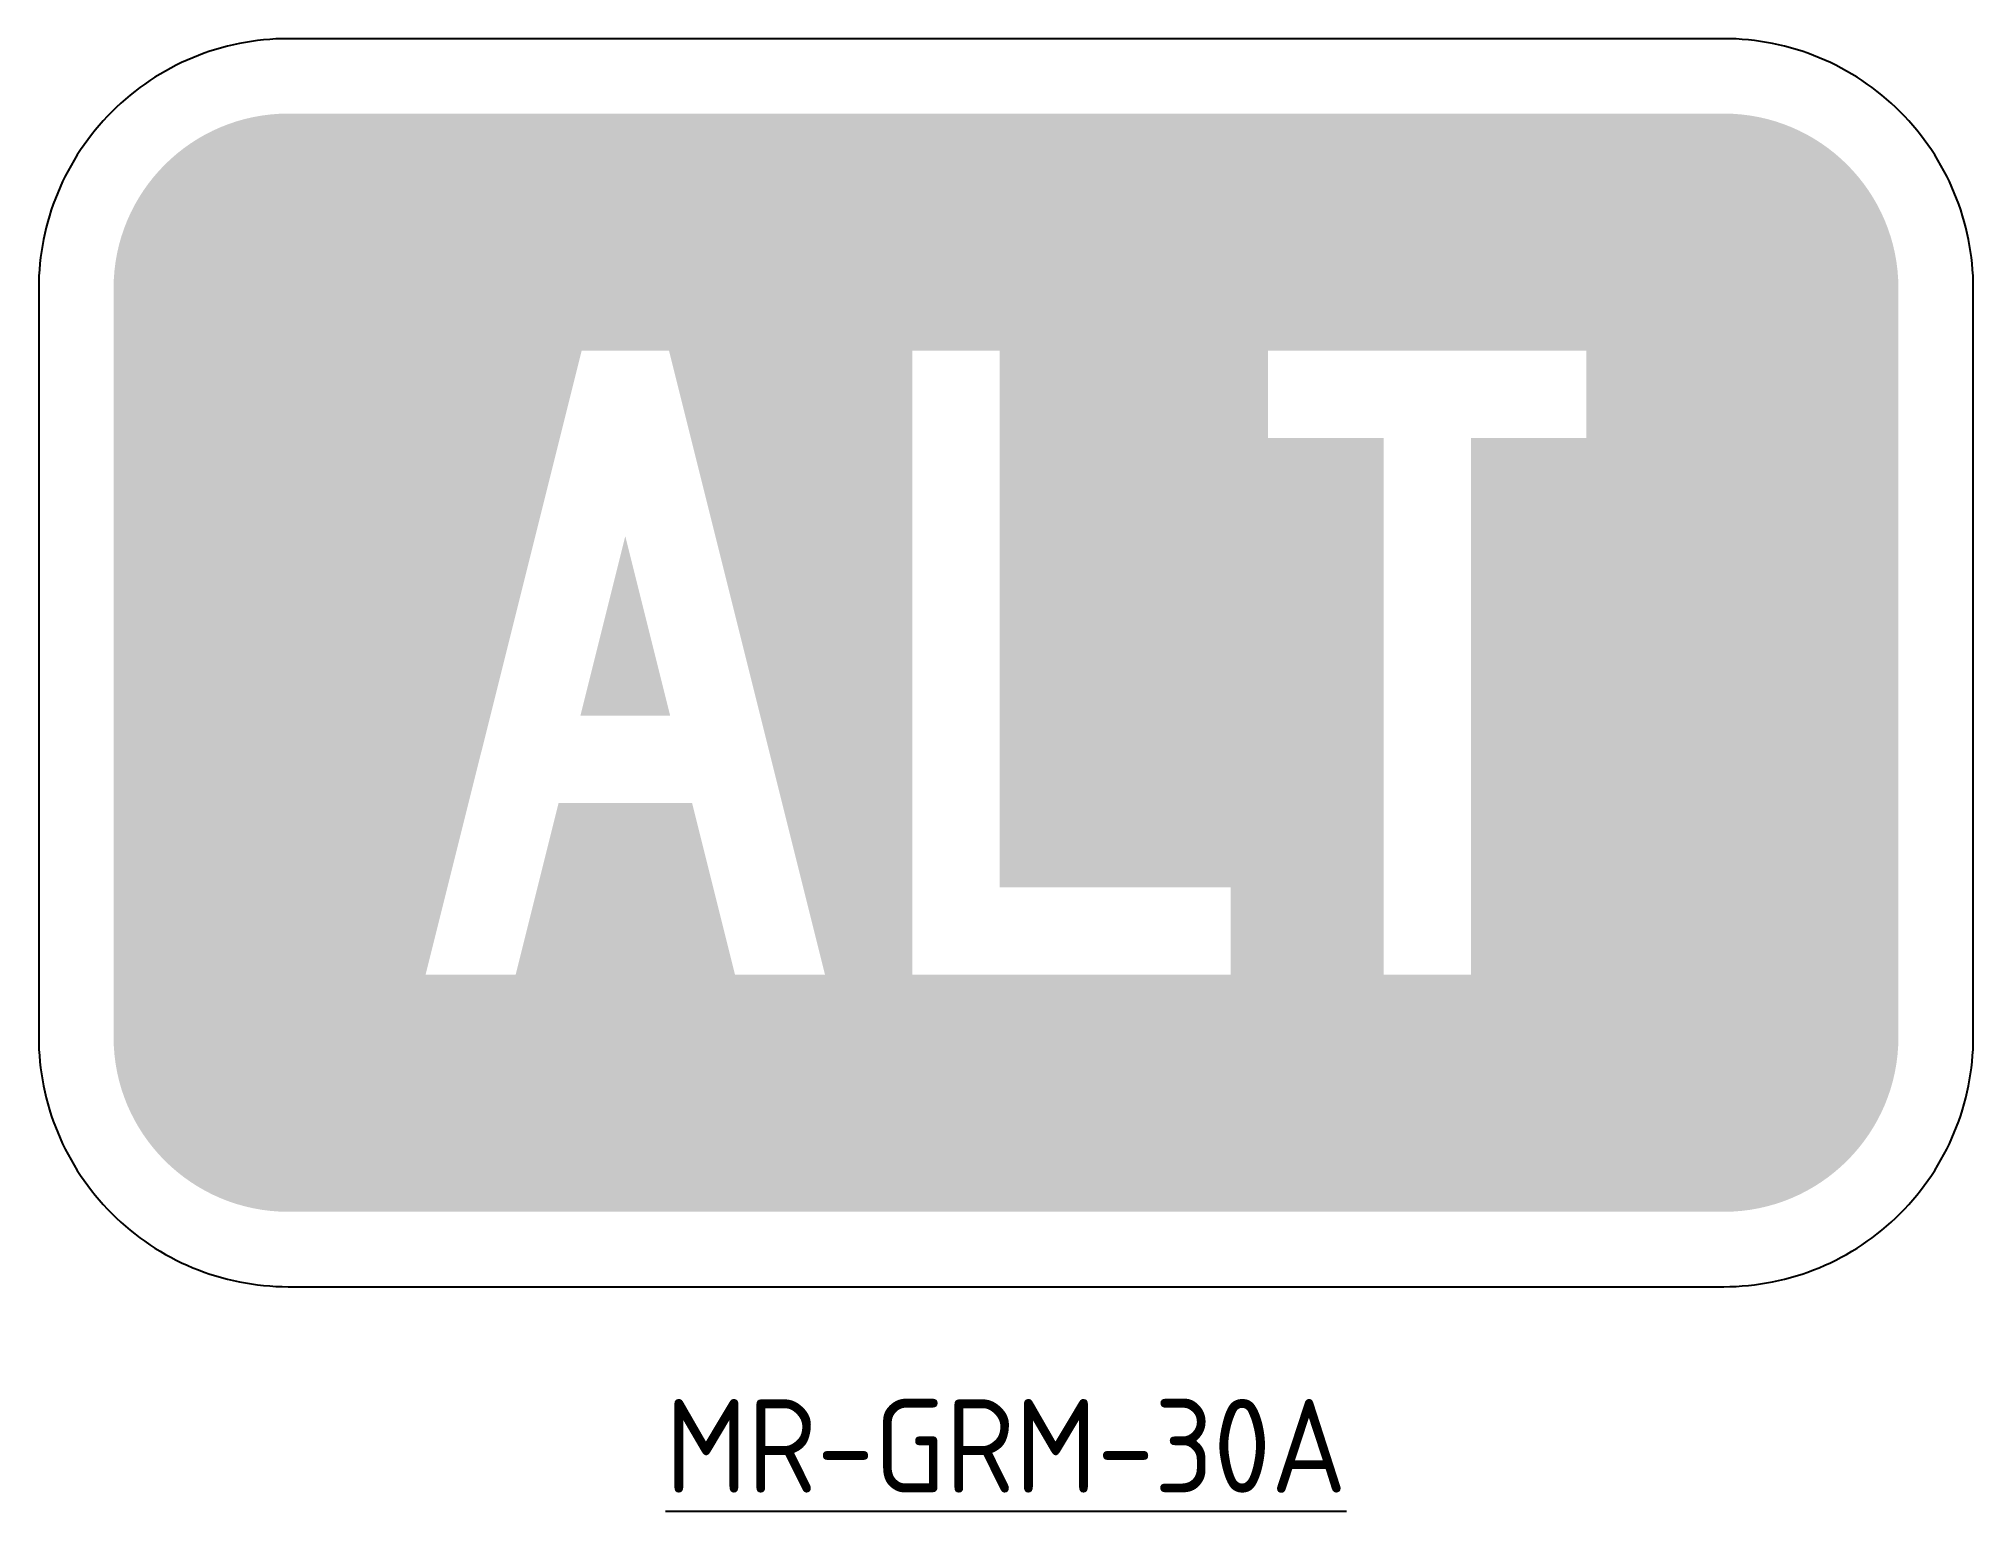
# Model space of a CAD drawing. Header units: millimetres. Extents: x -31 to 31, y -7.2 to 40.
import ezdxf

# ---------------------------------------------------------------- set-up
doc = ezdxf.new("R2010")
doc.units = ezdxf.units.MM
doc.layers.add('SIGN_BLACK', color=7, linetype='Continuous', true_color=0x0a0a0a)
doc.layers.add('SIGN_BLUE', color=7, linetype='Continuous', true_color=0x165788)
doc.layers.add('T35', color=3, linetype='Continuous')
doc.styles.add('T35', font='isocp2.shx', dxfattribs={"height": 3.5})

msp = doc.modelspace()

# ---------------------------------------------------------------- hatches: boundary and pattern name
at = {"layer": 'SIGN_BLUE'}
h = msp.add_hatch(color=256, dxfattribs=at)
h.dxf.hatch_style = 1
h.paths.add_polyline_path([(12.1, 27.2), (8.4, 27.2), (8.4, 30), (18.6, 30), (18.6, 27.2), (14.9, 27.2), (14.9, 10), (12.1, 10)], flags=16)
h.paths.add_polyline_path([(-3, 30), (-0.2, 30), (-0.2, 12.8), (7.2, 12.8), (7.2, 10), (-3, 10)], flags=16)
h.paths.add_polyline_path([(-10.061, 15.5), (-8.686, 10), (-5.8, 10), (-10.8, 30), (-13.6, 30), (-18.6, 10), (-15.714, 10), (-14.339, 15.5)], flags=16)
edge = h.paths.add_edge_path()
edge.add_arc((-23, 8), 5.6, 180, 270)
edge.add_line((-23, 2.4), (23, 2.4))
edge.add_arc((23, 8), 5.6, 270, 360)
edge.add_line((28.6, 8), (28.6, 32))
edge.add_arc((23, 32), 5.6, 0, 90)
edge.add_line((23, 37.6), (-23, 37.6))
edge.add_arc((-23, 32), 5.6, 90, 180)
edge.add_line((-28.6, 32), (-28.6, 8))
h = msp.add_hatch(color=256, dxfattribs=at)
h.dxf.hatch_style = 1
h.paths.add_polyline_path([(-13.639, 18.3), (-12.2, 24.055), (-10.761, 18.3)])

# ---------------------------------------------------------------- linework, layer by layer
at = {"layer": 'SIGN_BLACK'}
msp.add_lwpolyline([(-31, 8, 0.414214), (-23, 0), (23, 0, 0.414214), (31, 8), (31, 32, 0.414214), (23, 40), (-23, 40, 0.414214), (-31, 32)], format="xyb", close=True, dxfattribs=at)

# ---------------------------------------------------------------- texts
at = {"layer": 'T35', "insert": (0, -3.6), "char_height": 3, "attachment_point": 2, "style": 'T35'}
msp.add_mtext('{\\LMR-GRM-30A}', dxfattribs=at)

doc.saveas('drawing.dxf')
